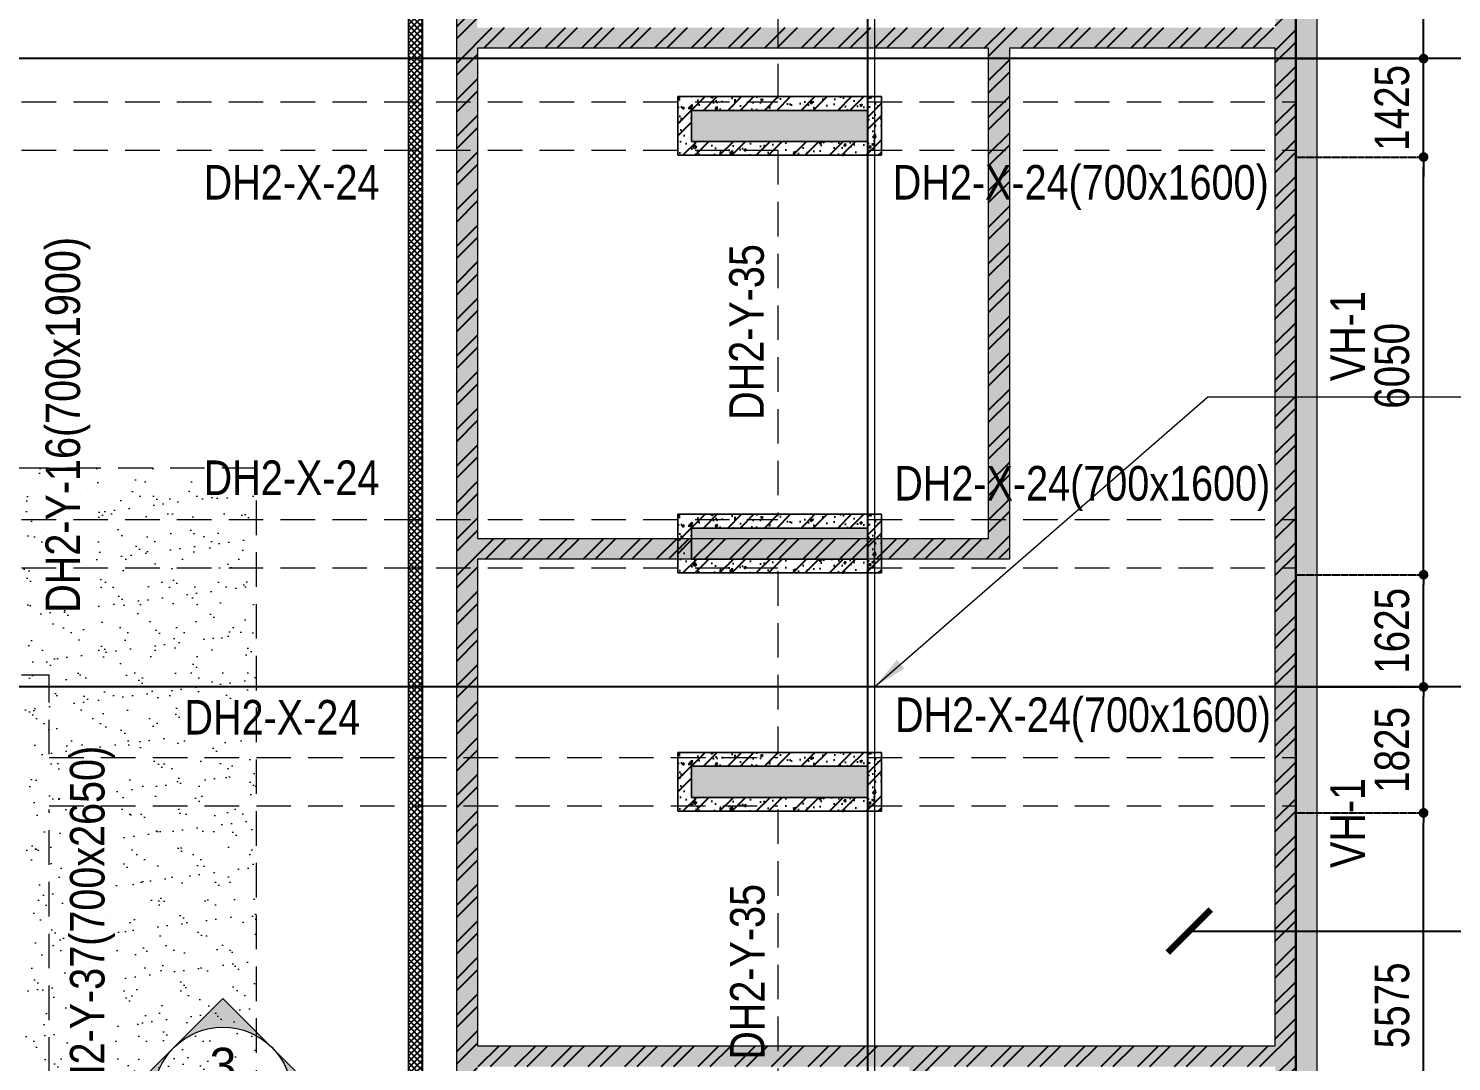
# Model space of a CAD drawing. Header units: millimetres. Extents: x 2356525 to 2927188, y -665534 to -417818.
# Drawn here: x 2789689 to 2810291, y -517758 to -502794 of the extents above; entities that cross this region are included whole.
import ezdxf
from ezdxf.enums import TextEntityAlignment as Align

# ---------------------------------------------------------------- set-up
doc = ezdxf.new("R2010")
doc.units = ezdxf.units.MM
doc.header["$LTSCALE"] = 200
doc.header["$MEASUREMENT"] = 0
for name, pattern in [('CHG_XX_Cot_Ham 2$0$MB_Luoi truc$0$HTT Hidden 21', [3, 2, -1]), ('CHG_XX_Damsan_Ham 2$0$CHG_XX_Damsan_Ham 2$0$HIDDEN', [0.375, 0.25, -0.125]), ('CHG_XX_Luoi truc$0$MB_Luoi truc$0$Center101', [13, 10, -1, 1, -1]), ('DOT2', [0.125, 0, -0.125])]:
    doc.linetypes.add(name, pattern=pattern)
doc.layers.get('0').update_dxf_attribs({"lineweight": 9})
doc.layers.get('Defpoints').update_dxf_attribs({"color": 10, "lineweight": 0})
for name, color, linetype, lineweight in [('$0$CHG_XX_Damsan_Ham 2$0$Start net bao', 3, 'Continuous', 18), ('$0$Start vach', 6, 'Continuous', 25), ('CHG_XX_Cot_Ham 2$0$NS-DuongBao', 3, 'Continuous', 18), ('CHG_XX_Cot_Ham 2$0$NS-Hatch', 8, 'Continuous', 25), ('CHG_XX_Cot_Ham 2$0$NS-Pier-H2', 150, 'Continuous', 13), ('CHG_XX_Cot_Ham 2$0$NS-Pier-H2 @ 1', 150, 'Continuous', 13), ('CHG_XX_Cot_Ham 2$0$NS-Pier-H2 @ 150', 150, 'Continuous', 13), ("CHG_XX_Damsan_Ham 2$0$CHG_XX_Damsan_Ham 2$0$'S_General_Hidden_1 Thin", 1, 'CHG_XX_Damsan_Ham 2$0$CHG_XX_Damsan_Ham 2$0$HIDDEN', 18), ('CHG_XX_Damsan_Ham 2$0$CHG_XX_Damsan_Ham 2$0$CHG_XX_Damsan_Ham 2$0$Start net bao', 3, 'Continuous', 18), ('CHG_XX_Damsan_Ham 2$0$CHG_XX_Damsan_Ham 2$0$DBAO', 3, 'Continuous', 13), ('CHG_XX_Damsan_Ham 2$0$CHG_XX_Damsan_Ham 2$0$DTE-MEP-H-SLAB TEXT', 3, 'Continuous', 0), ('CHG_XX_Damsan_Ham 2$0$CHG_XX_Damsan_Ham 2$0$mach ngung thi cong', 6, 'Continuous', 13), ('CHG_XX_Damsan_Ham 2$0$CHG_XX_Damsan_Ham 2$0$Start hatch', 8, 'Continuous', 25), ('CHG_XX_Damsan_Ham 2$0$CHG_XX_Damsan_Ham 2$0$Start net bao', 3, 'Continuous', 18), ('CHG_XX_Damsan_Ham 2$0$CHG_XX_Damsan_Ham 2$0$Start vach', 6, 'Continuous', 25), ('CHG_XX_Damsan_Ham 2$0$DTE-MEP-H-SLAB TEXT', 3, 'Continuous', 0), ('CHG_XX_Damsan_Ham 2$0$HATCH', 57, 'Continuous', 9), ('CHG_XX_Damsan_Ham 2$0$mach ngung thi cong', 6, 'Continuous', 13), ('CHG_XX_Damsan_Ham 2$0$Start vach', 6, 'Continuous', 25), ('COT', 1, 'Continuous', 18), ('DBAO', 90, 'Continuous', 13), ('KTH', 154, 'Continuous', 9), ('STICK', 1, 'Continuous', 9), ('TEXT P X', 1, 'Continuous', 9), ('TEXT P Y', 2, 'Continuous', 15)]:
    doc.layers.add(name, color=color, linetype=linetype, lineweight=lineweight)
for name, color, linetype in [('CHG_XX_Damsan_Ham 2$0$DTE-MEP-REVISION-1', 2, 'Continuous'), ('CHG_XX_Luoi truc$0$Grid', 34, 'Continuous'), ('CHG_XX_Luoi truc$0$Grid Line', 251, 'CHG_XX_Luoi truc$0$MB_Luoi truc$0$Center101'), ('dim', 1, 'Continuous')]:
    doc.layers.add(name, color=color, linetype=linetype)
doc.styles.add('CHG_XX_Luoi truc$0$MB_Luoi truc$0$Grid A-F$0$VNI-HelveCB', font='')
doc.styles.add('ICIC', font='arial.ttf')
doc.styles.add('MB_Luoi truc$0$Arial_C', font='arial.ttf', dxfattribs={"width": 0.8})
doc.styles.add('TTP-HelCon', font='')
doc.styles.get('CHG_XX_Luoi truc$0$MB_Luoi truc$0$Grid A-F$0$VNI-HelveCB').set_extended_font_data('VNI-Helve-Condense', bold=True)
doc.styles.get('TTP-HelCon').set_extended_font_data('VNI-Helve-Condense')
doc.dimstyles.new('200', dxfattribs={"dimscale": 200, "dimtxt": 2.5, "dimasz": 0.7, "dimexe": 0.0003, "dimexo": 0, "dimgap": 1, "dimtad": 1, "dimdec": 0, "dimzin": 12, "dimdsep": 46, "dimtxsty": 'MB_Luoi truc$0$Arial_C', "dimblk": 'MB_Luoi truc$0$_Dot', "dimcen": 0.5, "dimclrd": 256, "dimclre": 8, "dimclrt": 1, "dimadec": 0, "dimazin": 0, "dimtfac": 1, "dimtdec": 0, "dimtix": 1, "dimtmove": 2, "dimatfit": 3, "dimldrblk": 'MB_Luoi truc$0$HTT Arrow 30', "dimfxl": 1, "dimtolj": 1, "dimtzin": 0, "dimlwe": -1, "dimarcsym": 0})
doc.dimstyles.new('TTP-100', dxfattribs={"dimscale": 100, "dimtxt": 2.5, "dimasz": 1, "dimexe": 1, "dimexo": 0, "dimgap": 0.09, "dimtad": 0, "dimdec": 4, "dimrnd": 1, "dimdsep": 46, "dimtxsty": 'TTP-HelCon', "dimblk": 'Stick', "dimcen": 0.09, "dimdle": 1.5, "dimclrd": 256, "dimclre": 256, "dimclrt": 7, "dimadec": 0, "dimazin": 0, "dimtfac": 1, "dimtdec": 4, "dimtix": 1, "dimtmove": 0, "dimatfit": 3, "dimfxl": 1, "dimtvp": 1, "dimtolj": 1, "dimtzin": 0, "dimlwd": -1, "dimlwe": -1, "dimarcsym": 1})
doc.dimstyles.new('TTP-25', dxfattribs={"dimscale": 25, "dimtxt": 2.5, "dimasz": 1, "dimexe": 1, "dimexo": 1, "dimgap": 0.09, "dimtad": 0, "dimdec": 4, "dimrnd": 1, "dimzin": 9, "dimdsep": 46, "dimtxsty": 'TTP-HelCon', "dimblk": 'Stick', "dimcen": 0.09, "dimdle": 1.5, "dimclrd": 256, "dimclre": 256, "dimclrt": 7, "dimadec": 0, "dimazin": 0, "dimtfac": 1, "dimtdec": 4, "dimtmove": 0, "dimatfit": 3, "dimldrblk": 'ARCHTICK', "dimfxl": 1, "dimtvp": 1, "dimtolj": 1, "dimtzin": 0, "dimarcsym": 0})

# ---------------------------------------------------------------- blocks, each defined once
blk = doc.blocks.new('Stick')
at = {"layer": 'STICK'}
h = blk.add_hatch(color=256, dxfattribs=at)
edge = h.paths.add_edge_path()
edge.add_line((0.3, 0.5), (-0.5, -0.3))
edge.add_arc((-0.4, -0.4), 0.141, 135, 315)
edge.add_line((-0.3, -0.5), (0.5, 0.3))
edge.add_arc((0.4, 0.4), 0.141, 315, 495)
blk.add_line((1, 0), (-1, 0), dxfattribs=at)
blk.add_lwpolyline([(0.3, 0.5), (-0.5, -0.3, 1), (-0.3, -0.5), (0.5, 0.3, 1), (0.3, 0.5, 1)], format="xyb", dxfattribs=at)
blk = doc.blocks.new('*U864')
at = {"layer": 'CHG_XX_Cot_Ham 2$0$NS-Pier-H2 @ 1'}
h = blk.add_hatch(color=256, dxfattribs=at)
h.dxf.hatch_style = 1
h.paths.add_polyline_path([(450, 0), (0, 0), (0, -2550), (450, -2550)])
at = {"layer": 'CHG_XX_Cot_Ham 2$0$NS-Pier-H2 @ 150'}
h = blk.add_hatch(color=256, dxfattribs=at)
h.dxf.hatch_style = 1
h.paths.add_polyline_path([(450, 0), (0, 0), (0, -2550), (450, -2550)])
blk = doc.blocks.new('CHG_XX_Cot_Ham 2$0$Block A_C450x2250')
at = {"layer": 'CHG_XX_Cot_Ham 2$0$NS-Pier-H2'}
blk.add_lwpolyline([(450, -2550), (0, -2550), (0, 0), (450, 0)], close=True, dxfattribs=at)
blk.add_blockref('*U864', (0, 0), dxfattribs=at)
blk = doc.blocks.new('*U835')
at = {"layer": 'CHG_XX_Luoi truc$0$Grid Line'}
blk.add_line((0, 0), (0, 608), dxfattribs=at)
at = {"layer": 'CHG_XX_Luoi truc$0$Grid', "lineweight": -2, "style": 'CHG_XX_Luoi truc$0$MB_Luoi truc$0$Grid A-F$0$VNI-HelveCB'}
for tag, p in [('GRIDSUB', (0, 617)), ('GRID', (0, -9))]:
    blk.add_attdef(tag, text='', height=5, dxfattribs=at).set_placement(p, align=Align.MIDDLE)
blk = doc.blocks.new('*U837')
at = {"layer": 'CHG_XX_Luoi truc$0$Grid Line'}
blk.add_line((0, 0), (0, 438), dxfattribs=at)
at = {"layer": 'CHG_XX_Luoi truc$0$Grid', "lineweight": -2, "style": 'CHG_XX_Luoi truc$0$MB_Luoi truc$0$Grid A-F$0$VNI-HelveCB'}
for tag, p in [('GRIDSUB', (0, 447)), ('GRID', (0, -9))]:
    blk.add_attdef(tag, text='', height=5, dxfattribs=at).set_placement(p, align=Align.MIDDLE)
blk = doc.blocks.new('CHG_XX_Luoi truc')
at = {"layer": 'CHG_XX_Luoi truc$0$Grid', "xscale": 300, "yscale": 300, "zscale": 300}
blk.add_blockref('*U835', (99550, -12747), dxfattribs=at)
at = {"layer": 'CHG_XX_Luoi truc$0$Grid', "xscale": 300.0000000000013, "yscale": 300.0000000000013, "zscale": 300.0000000000013, "rotation": 90}
for p in [(110703, 106750), (110703, 97650)]:
    blk.add_blockref('*U837', p, dxfattribs=at)
blk = doc.blocks.new('CHG_XX_Cot_Ham 2')
at = {"layer": 'CHG_XX_Cot_Ham 2$0$NS-Hatch'}
h = blk.add_hatch(dxfattribs=at)
h.set_pattern_fill('ANSI32', color=256, scale=1000, style=0)
h.paths.add_polyline_path([(93600, 76300), (105750.8, 76300), (105750.8, 127475), (93600, 127475)])
h.paths.add_polyline_path([(93900, 107200), (93900, 112700), (105450.8, 112700), (105450.8, 107200)], flags=16)
h.paths.add_polyline_path([(101300.8, 106900), (101300.8, 99800), (93900, 99800), (93900, 106900)], flags=16)
h.paths.add_polyline_path([(93900, 113000), (93900, 118675), (105450.8, 118675), (105450.8, 113000)], flags=16)
h.paths.add_polyline_path([(101600.8, 106900), (105450.8, 106900), (105450.8, 92450), (93900, 92450), (93900, 99500), (101600.8, 99500)], flags=16)
h.paths.add_polyline_path([(93900, 118975), (93900, 122500), (95950, 122500), (95950, 118975)], flags=16)
h.paths.add_polyline_path([(96250, 118975), (96250, 127175), (105450.8, 127175), (105450.8, 118975)], flags=16)
h.paths.add_polyline_path([(100150.8, 92150), (100150.8, 87350), (93900, 87350), (93900, 92150)], flags=16)
h.paths.add_polyline_path([(93900, 122800), (93900, 127175), (95950, 127175), (95950, 122800)], flags=16)
h.paths.add_polyline_path([(100450.8, 92150), (105450.8, 92150), (105450.8, 81950), (100450.8, 81950)], flags=16)
h.paths.add_polyline_path([(100150.8, 87050), (100150.8, 81950), (93900, 81950), (93900, 87050)], flags=16)
h.paths.add_polyline_path([(105450.8, 81650), (105450.8, 76600), (93900, 76600), (93900, 81650)], flags=16)
h = blk.add_hatch(dxfattribs=at)
h.set_pattern_fill('AR-CONC', color=256, scale=50)
h.set_pattern_definition([(50, (-50, -50), (358.6301, -31.37607), [37.5, -412.5]), (355, (-50, -50), (-69.3757, 376.0961), [30, -330]), (100.45144, (-20.1, -52.6), (289.2544, 344.72), [31.8701, -350.57106]), (46.1842, (-50, 50), (533.6207, -82.7596), [56.25, -618.75]), (96.63564, (-5.53, 43.1), (467.331, 487.0593), [47.8052, -525.8569]), (351.18416, (-50, 50), (467.331, 487.0593), [45, -495]), (21, (0, 25), (298.4535, -201.30945), [37.5, -412.5]), (326, (0, 25), (121.6577, 362.575), [30, -330]), (71.45144, (24.87, 8.22), (420.1112, 161.2656), [31.8701, -350.57106]), (37.5, (-50, -50), (6.07993, 166.44693), [0, -326, 0, -335, 0, -331.25]), (7.5, (-50, -50), (131.53477, 197.20586), [0, -191, 0, -318.5, 0, -126.25]), (327.5, (-161.5, -50), (266.91122, -11.27744), [0, -125, 0, -390, 0, -517.5]), (317.5, (-211.5, -50), (291.5931, 50.0525), [0, -162.5, 0, -259, 0, -367.5])])
h.paths.add_polyline_path([(105750, 127475), (93600, 127475), (93600, 76300), (105750.8, 76300)])
h.paths.add_polyline_path([(93900, 107200), (93900, 112700), (105450.8, 112700), (105450.8, 107200)], flags=16)
h.paths.add_polyline_path([(101300.8, 106900), (101300.8, 99800), (93900, 99800), (93900, 106900)], flags=16)
h.paths.add_polyline_path([(93900, 113000), (93900, 118675), (105450.8, 118675), (105450.8, 113000)], flags=16)
h.paths.add_polyline_path([(101600.8, 106900), (105450.8, 106900), (105450.8, 92450), (93900, 92450), (93900, 99500), (101600.8, 99500)], flags=16)
h.paths.add_polyline_path([(93900, 118975), (93900, 122500), (95950, 122500), (95950, 118975)], flags=16)
h.paths.add_polyline_path([(96250, 118975), (96250, 127175), (105450.8, 127175), (105450.8, 118975)], flags=16)
h.paths.add_polyline_path([(100150.8, 92150), (100150.8, 87350), (93900, 87350), (93900, 92150)], flags=16)
h.paths.add_polyline_path([(93900, 122800), (93900, 127175), (95950, 127175), (95950, 122800)], flags=16)
h.paths.add_polyline_path([(100450.8, 92150), (105450.8, 92150), (105450.8, 81950), (100450.8, 81950)], flags=16)
h.paths.add_polyline_path([(100150.8, 87050), (100150.8, 81950), (93900, 81950), (93900, 87050)], flags=16)
h.paths.add_polyline_path([(105450.8, 81650), (105450.8, 76600), (93900, 76600), (93900, 81650)], flags=16)
h = blk.add_hatch(dxfattribs=at)
h.set_pattern_fill('AR-CONC', color=256, scale=50)
h.set_pattern_definition([(50, (-2213768.6, 572216.82), (358.63009, -31.376067), [37.5, -412.5]), (355, (-2213768.6, 572216.82), (-69.375667, 376.096067), [30, -330]), (100.451444, (-2213738.7, 572214.2), (289.254423, 344.719995), [31.870096, -350.571056]), (46.1842, (-2213768.6, 572316.8), (533.620665, -82.75964), [56.25, -618.75]), (96.635635, (-2213724.1, 572309.9), (467.33097, 487.0593), [47.80517, -525.85688]), (351.184164, (-2213768.6, 572316.8), (467.33097, 487.0593), [45, -495]), (21, (-2213718.6, 572291.82), (298.453526, -201.309445), [37.5, -412.5]), (326, (-2213718.6, 572291.82), (121.657666, 362.57502), [30, -330]), (71.451445, (-2213693.72, 572275.05), (420.11119, 161.265576), [31.870095, -350.571056]), (37.5, (-2213768.59, 572216.82), (6.079928, 166.446927), [0, -326, 0, -335, 0, -331.25]), (7.5, (-2213768.59, 572216.82), (131.534769, 197.205856), [0, -191, 0, -318.5, 0, -126.25]), (327.5, (-2213880.09, 572216.82), (266.911218, -11.277436), [0, -125, 0, -390, 0, -517.5]), (317.5, (-2213930.1, 572216.82), (291.593085, 50.052491), [0, -162.5, 0, -259, 0, -367.5])])
h.paths.add_polyline_path([(96800.8, 105350), (99750.8, 105350), (99750.8, 106200), (96800.8, 106200)])
h.paths.add_polyline_path([(97000.8, 105550), (99550.8, 105550), (99550.8, 106000), (97000.8, 106000)], flags=16)
h = blk.add_hatch(dxfattribs=at)
h.set_pattern_fill('ANSI32,_O', color=256, scale=1000)
h.set_pattern_definition([(45, (-2213768.6, 572216.82), (-265.16504, 265.16504), []), (45, (-2213591.8, 572216.82), (-265.16504, 265.16504), [])])
h.paths.add_polyline_path([(96800.8, 105350), (99750.8, 105350), (99750.8, 106200), (96800.8, 106200)])
h.paths.add_polyline_path([(97000.8, 105550), (99550.8, 105550), (99550.8, 106000), (97000.8, 106000)], flags=16)
h = blk.add_hatch(dxfattribs=at)
h.set_pattern_fill('AR-CONC', color=256, scale=50)
h.set_pattern_definition([(50, (-2213768.6, 566166.82), (358.63009, -31.376067), [37.5, -412.5]), (355, (-2213768.6, 566166.82), (-69.375667, 376.096067), [30, -330]), (100.451444, (-2213738.7, 566164.2), (289.254423, 344.719995), [31.870096, -350.571056]), (46.1842, (-2213768.6, 566266.8), (533.620665, -82.75964), [56.25, -618.75]), (96.635635, (-2213724.1, 566259.9), (467.33097, 487.0593), [47.80517, -525.85688]), (351.184164, (-2213768.6, 566266.8), (467.33097, 487.0593), [45, -495]), (21, (-2213718.6, 566241.82), (298.453526, -201.309445), [37.5, -412.5]), (326, (-2213718.6, 566241.82), (121.657666, 362.57502), [30, -330]), (71.451445, (-2213693.72, 566225.05), (420.11119, 161.265576), [31.870095, -350.571056]), (37.5, (-2213768.59, 566166.82), (6.079928, 166.446927), [0, -326, 0, -335, 0, -331.25]), (7.5, (-2213768.59, 566166.82), (131.534769, 197.205856), [0, -191, 0, -318.5, 0, -126.25]), (327.5, (-2213880.09, 566166.82), (266.911218, -11.277436), [0, -125, 0, -390, 0, -517.5]), (317.5, (-2213930.1, 566166.82), (291.593085, 50.052491), [0, -162.5, 0, -259, 0, -367.5])])
h.paths.add_polyline_path([(96800.8, 99300), (99750.8, 99300), (99750.8, 100150), (96800.8, 100150)])
h.paths.add_polyline_path([(97000.8, 99500), (99550.8, 99500), (99550.8, 99950), (97000.8, 99950)], flags=16)
h = blk.add_hatch(dxfattribs=at)
h.set_pattern_fill('ANSI32,_O', color=256, scale=1000)
h.set_pattern_definition([(45, (-2213768.6, 566166.82), (-265.16504, 265.16504), []), (45, (-2213591.8, 566166.82), (-265.16504, 265.16504), [])])
h.paths.add_polyline_path([(96800.8, 99300), (99750.8, 99300), (99750.8, 100150), (96800.8, 100150)])
h.paths.add_polyline_path([(97000.8, 99500), (99550.8, 99500), (99550.8, 99950), (97000.8, 99950)], flags=16)
h = blk.add_hatch(dxfattribs=at)
h.set_pattern_fill('AR-CONC', color=256, scale=50)
h.set_pattern_definition([(50, (-2213768.6, 562716.82), (358.63009, -31.376067), [37.5, -412.5]), (355, (-2213768.6, 562716.82), (-69.375667, 376.096067), [30, -330]), (100.451444, (-2213738.7, 562714.2), (289.254423, 344.719995), [31.870096, -350.571056]), (46.1842, (-2213768.6, 562816.8), (533.620665, -82.75964), [56.25, -618.75]), (96.635635, (-2213724.1, 562809.9), (467.33097, 487.0593), [47.80517, -525.85688]), (351.184164, (-2213768.6, 562816.8), (467.33097, 487.0593), [45, -495]), (21, (-2213718.6, 562791.82), (298.453526, -201.309445), [37.5, -412.5]), (326, (-2213718.6, 562791.82), (121.657666, 362.57502), [30, -330]), (71.451445, (-2213693.72, 562775.05), (420.11119, 161.265576), [31.870095, -350.571056]), (37.5, (-2213768.59, 562716.82), (6.079928, 166.446927), [0, -326, 0, -335, 0, -331.25]), (7.5, (-2213768.59, 562716.82), (131.534769, 197.205856), [0, -191, 0, -318.5, 0, -126.25]), (327.5, (-2213880.09, 562716.82), (266.911218, -11.277436), [0, -125, 0, -390, 0, -517.5]), (317.5, (-2213930.1, 562716.82), (291.593085, 50.052491), [0, -162.5, 0, -259, 0, -367.5])])
h.paths.add_polyline_path([(96800.8, 95850), (99750.8, 95850), (99750.8, 96700), (96800.8, 96700)])
h.paths.add_polyline_path([(97000.8, 96050), (99550.8, 96050), (99550.8, 96500), (97000.8, 96500)], flags=16)
h = blk.add_hatch(dxfattribs=at)
h.set_pattern_fill('ANSI32,_O', color=256, scale=1000)
h.set_pattern_definition([(45, (-2213768.6, 562716.82), (-265.16504, 265.16504), []), (45, (-2213591.8, 562716.82), (-265.16504, 265.16504), [])])
h.paths.add_polyline_path([(96800.8, 95850), (99750.8, 95850), (99750.8, 96700), (96800.8, 96700)])
h.paths.add_polyline_path([(97000.8, 96050), (99550.8, 96050), (99550.8, 96500), (97000.8, 96500)], flags=16)
at = {"layer": 'CHG_XX_Cot_Ham 2$0$NS-Pier-H2'}
h = blk.add_hatch(color=256, dxfattribs=at)
h.dxf.hatch_style = 1
h.paths.add_polyline_path([(99639.2, 163400), (-10900, 163400), (-10900, 85450), (-300, 85450), (-300, 84050), (32350, 84050), (32350, -9000), (103575.5, -9000), (106050, -6022), (106050, 158254.3)])
h.paths.add_polyline_path([(99533.7, 163100), (105750, 158110.4), (105750, 90450), (105650, 90450), (105750, 90450), (105750, 13850), (105750, 13722.3), (105750, -5913.6), (103434.7, -8700), (93599.8, -8700), (93299.8, -8700), (32650, -8700), (32650, 84350), (0, 84350), (0, 85750), (-10600, 85750), (-10600, 163100), (93600, 163100)], flags=16)
at = {"layer": 'CHG_XX_Cot_Ham 2$0$NS-DuongBao'}
for points in [[(93600, 127475), (105750.8, 127475), (105750.8, 76300), (93600, 76300)], [(101300.8, 106900), (93900, 106900), (93900, 99800), (101300.8, 99800)], [(105450.8, 103200), (105450.8, 106900), (101600.8, 106900), (101600.8, 99500), (99750.8, 99500), (99750.8, 99300), (96800.8, 99300), (96800.8, 99500), (93900, 99500), (93900, 92450), (105450.8, 92450)], [(105450.8, 92450), (105450.8, 106900), (101600.8, 106900), (101600.8, 99500), (93900, 99500), (93900, 92450)], [(101300.8, 106900), (93900, 106900), (93900, 99800), (96800.8, 99800), (96800.8, 100150), (99750.8, 100150), (99750.8, 99800), (101300.8, 99800)], [(96800.8, 106200), (99750.8, 106200), (99750.8, 105350), (96800.8, 105350)], [(96800.8, 100150), (99750.8, 100150), (99750.8, 99300), (96800.8, 99300)], [(96800.8, 96700), (99750.8, 96700), (99750.8, 95850), (96800.8, 95850)]]:
    blk.add_lwpolyline(points, close=True, dxfattribs=at)
at = {"layer": 'CHG_XX_Cot_Ham 2$0$NS-DuongBao', "color": 1}
for points in [[(96800.8, 105350), (99750.8, 105350), (99750.8, 106200), (96800.8, 106200)], [(97000.8, 106000), (99550.8, 106000), (99550.8, 105550), (97000.8, 105550)], [(96800.8, 99300), (99750.8, 99300), (99750.8, 100150), (96800.8, 100150)], [(97000.8, 99950), (99550.8, 99950), (99550.8, 99500), (97000.8, 99500)], [(96800.8, 95850), (99750.8, 95850), (99750.8, 96700), (96800.8, 96700)], [(97000.8, 96500), (99550.8, 96500), (99550.8, 96050), (97000.8, 96050)]]:
    blk.add_lwpolyline(points, close=True, dxfattribs=at)
at = {"layer": 'CHG_XX_Cot_Ham 2$0$NS-Pier-H2'}
for p, q in [((106050, 158254.3), (106050, -6022)), ((105750, 158110.4), (105750, 90450))]:
    blk.add_line(p, q, dxfattribs=at)
at = {"layer": 'CHG_XX_Cot_Ham 2$0$NS-Pier-H2', "linetype": 'CHG_XX_Cot_Ham 2$0$MB_Luoi truc$0$HTT Hidden 21'}
blk.add_lwpolyline([(99639.2, 163400), (106050, 158254.3), (106050, -6022), (103575.5, -9000), (32350, -9000), (32350, 84050), (-300, 84050), (-300, 85450), (-10900, 85450), (-10900, 163400)], close=True, dxfattribs=at)
at = {"layer": 'CHG_XX_Cot_Ham 2$0$NS-Pier-H2'}
for points in [[(96800.8, 106200), (99750.8, 106200), (99750.8, 105350), (96800.8, 105350)], [(97000, 105550), (99550, 105550), (99550, 106000), (97000, 106000)], [(99550.8, 105550), (97000.8, 105550), (97000.8, 106000), (99550.8, 106000)], [(97000, 99500), (99550, 99500), (99550, 99950), (97000, 99950)], [(99550.8, 99500), (97000.8, 99500), (97000.8, 99950), (99550.8, 99950)], [(97000, 96050), (99550, 96050), (99550, 96500), (97000, 96500)], [(99550.8, 96050), (97000.8, 96050), (97000.8, 96500), (99550.8, 96500)]]:
    blk.add_lwpolyline(points, close=True, dxfattribs=at)
blk.add_blockref('CHG_XX_Luoi truc', (0, 0), dxfattribs=at)
at = {"layer": 'CHG_XX_Cot_Ham 2$0$NS-Pier-H2', "xscale": -1, "rotation": 90}
for p in [(97000, 106000), (97000, 99950), (97000, 96500)]:
    blk.add_blockref('CHG_XX_Cot_Ham 2$0$Block A_C450x2250', p, dxfattribs=at)
blk = doc.blocks.new('sfddxg')
h = blk.add_hatch(color=256)
h.paths.add_polyline_path([(-500, 0), (-707, 0), (-354, 354, 0.198912)])
h.paths.add_polyline_path([(-354, 354), (0, 707), (354, 354, 0.198912), (0, 500, 0.198912)])
h.paths.add_polyline_path([(354, 354), (707, 0), (500, 0, 0.198912)])
for p, q in [((550, 0), (-550, 0)), ((-500, 0), (-500, 0))]:
    blk.add_line(p, q)
blk.add_lwpolyline([(-500, 0), (-707, 0), (0, 707), (707, 0), (500, 0)])
blk.add_circle((0, 0), 500)
at = {"style": 'ICIC', "flags": 8}
blk.add_attdef('1', text='', height=250, dxfattribs=at).set_placement((0, 225), align=Align.MIDDLE)
blk.add_attdef('B-H2-14', text='', height=200, dxfattribs=at).set_placement((-528, -180), align=Align.MIDDLE_LEFT)
blk = doc.blocks.new('MB_Luoi truc$0$_Dot')
at = {"color": 0, "linetype": 'ByBlock', "lineweight": -2}
blk.add_line((-0.5, 0), (-1, 0), dxfattribs=at)
at = {"color": 0, "linetype": 'ByBlock', "const_width": 0.5}
blk.add_lwpolyline([(-0.25, 0, 1), (0.25, 0, 1)], format="xyb", close=True, dxfattribs=at)
blk = doc.blocks.new('*D205')
at = {"layer": 'Defpoints', "color": 0, "transparency": 16777216}
for p in [(2808039, -514156), (2809886, -514156), (2808039, -519731)]:
    blk.add_point(p, dxfattribs=at)
at = {"layer": 'dim', "color": 8, "linetype": 'DOT2', "transparency": 16777216}
for p, q in [((2808039, -514156), (2809886, -514156)), ((2808039, -519731), (2809886, -519731))]:
    blk.add_line(p, q, dxfattribs=at)
at = {"layer": 'dim', "lineweight": -2, "transparency": 16777216}
blk.add_line((2809886, -519591), (2809886, -514296), dxfattribs=at)
at = {"layer": 'dim', "lineweight": -2, "transparency": 16777216, "xscale": 140, "yscale": 140, "zscale": 140}
for p, rotation in [((2809886, -514156), 90), ((2809886, -519731), 270)]:
    blk.add_blockref('MB_Luoi truc$0$_Dot', p, dxfattribs=dict(at, rotation=rotation))
at = {"layer": 'dim', "color": 1, "transparency": 16777216, "insert": (2809431, -516944), "char_height": 500, "attachment_point": 5, "rotation": 90, "style": 'MB_Luoi truc$0$Arial_C'}
blk.add_mtext('\\A1;5575', dxfattribs=at)
blk = doc.blocks.new('MB_Luoi truc$0$HTT Arrow 30')
blk.add_hatch(color=256).paths.add_polyline_path([(-2.5, 0.375), (-2.5, -0.375), (0, 0)])
at = {"color": 0, "linetype": 'ByBlock', "lineweight": -2}
for p, q in [((0, 0), (-2.5, 0.375)), ((-2.5, -0.375), (-2.5, 0.375)), ((0, 0), (-2.5, -0.375))]:
    blk.add_line(p, q, dxfattribs=at)
blk = doc.blocks.new('*D206')
at = {"layer": 'Defpoints', "color": 0, "transparency": 16777216}
for p in [(2808039, -512331), (2809886, -512331), (2808039, -514156)]:
    blk.add_point(p, dxfattribs=at)
at = {"layer": 'dim', "color": 8, "linetype": 'DOT2', "transparency": 16777216}
for p, q in [((2808039, -512331), (2809886, -512331)), ((2808039, -514156), (2809886, -514156))]:
    blk.add_line(p, q, dxfattribs=at)
at = {"layer": 'dim', "lineweight": -2, "transparency": 16777216}
blk.add_line((2809886, -514016), (2809886, -512471), dxfattribs=at)
at = {"layer": 'dim', "lineweight": -2, "transparency": 16777216, "xscale": 140, "yscale": 140, "zscale": 140}
for p, rotation in [((2809886, -512331), 90), ((2809886, -514156), 270)]:
    blk.add_blockref('MB_Luoi truc$0$_Dot', p, dxfattribs=dict(at, rotation=rotation))
at = {"layer": 'dim', "color": 1, "transparency": 16777216, "insert": (2809430, -513244), "char_height": 500, "attachment_point": 5, "rotation": 90, "style": 'MB_Luoi truc$0$Arial_C'}
blk.add_mtext('\\A1;1825', dxfattribs=at)
blk = doc.blocks.new('*D207')
at = {"layer": 'Defpoints', "color": 0, "transparency": 16777216}
for p in [(2808039, -510706), (2809886, -510706), (2808039, -512331)]:
    blk.add_point(p, dxfattribs=at)
at = {"layer": 'dim', "color": 8, "linetype": 'DOT2', "transparency": 16777216}
for p, q in [((2808039, -510706), (2809886, -510706)), ((2808039, -512331), (2809886, -512331))]:
    blk.add_line(p, q, dxfattribs=at)
at = {"layer": 'dim', "lineweight": -2, "transparency": 16777216}
blk.add_line((2809886, -512191), (2809886, -510846), dxfattribs=at)
at = {"layer": 'dim', "lineweight": -2, "transparency": 16777216, "xscale": 140, "yscale": 140, "zscale": 140}
for p, rotation in [((2809886, -510706), 90), ((2809886, -512331), 270)]:
    blk.add_blockref('MB_Luoi truc$0$_Dot', p, dxfattribs=dict(at, rotation=rotation))
at = {"layer": 'dim', "color": 1, "transparency": 16777216, "insert": (2809430, -511519), "char_height": 500, "attachment_point": 5, "rotation": 90, "style": 'MB_Luoi truc$0$Arial_C'}
blk.add_mtext('\\A1;1625', dxfattribs=at)
blk = doc.blocks.new('*D208')
at = {"layer": 'Defpoints', "color": 0, "transparency": 16777216}
for p in [(2808039, -504656), (2809886, -504656), (2808039, -510706)]:
    blk.add_point(p, dxfattribs=at)
at = {"layer": 'dim', "color": 8, "linetype": 'DOT2', "transparency": 16777216}
for p, q in [((2808039, -504656), (2809886, -504656)), ((2808039, -510706), (2809886, -510706))]:
    blk.add_line(p, q, dxfattribs=at)
at = {"layer": 'dim', "lineweight": -2, "transparency": 16777216}
blk.add_line((2809886, -510566), (2809886, -504796), dxfattribs=at)
at = {"layer": 'dim', "lineweight": -2, "transparency": 16777216, "xscale": 140, "yscale": 140, "zscale": 140}
for p, rotation in [((2809886, -504656), 90), ((2809886, -510706), 270)]:
    blk.add_blockref('MB_Luoi truc$0$_Dot', p, dxfattribs=dict(at, rotation=rotation))
at = {"layer": 'dim', "color": 1, "transparency": 16777216, "insert": (2809430, -507681), "char_height": 500, "attachment_point": 5, "rotation": 90, "style": 'MB_Luoi truc$0$Arial_C'}
blk.add_mtext('\\A1;6050', dxfattribs=at)
blk = doc.blocks.new('*D209')
at = {"layer": 'Defpoints', "color": 0, "transparency": 16777216}
for p in [(2808039, -503231), (2809886, -503231), (2808039, -504656)]:
    blk.add_point(p, dxfattribs=at)
at = {"layer": 'dim', "lineweight": -2, "transparency": 16777216}
for p, q in [((2809886, -503091), (2809886, -502951)), ((2809886, -504656), (2809886, -503231)), ((2809886, -504796), (2809886, -504936))]:
    blk.add_line(p, q, dxfattribs=at)
at = {"layer": 'dim', "color": 8, "linetype": 'DOT2', "transparency": 16777216}
for p, q in [((2808039, -503231), (2809886, -503231)), ((2808039, -504656), (2809886, -504656))]:
    blk.add_line(p, q, dxfattribs=at)
at = {"layer": 'dim', "lineweight": -2, "transparency": 16777216, "xscale": 140, "yscale": 140, "zscale": 140}
for p, rotation in [((2809886, -503231), 270), ((2809886, -504656), 90)]:
    blk.add_blockref('MB_Luoi truc$0$_Dot', p, dxfattribs=dict(at, rotation=rotation))
at = {"layer": 'dim', "color": 1, "transparency": 16777216, "insert": (2809430, -503944), "char_height": 500, "attachment_point": 5, "rotation": 90, "style": 'MB_Luoi truc$0$Arial_C'}
blk.add_mtext('\\A1;1425', dxfattribs=at)
blk = doc.blocks.new('*D210')
at = {"layer": 'Defpoints', "color": 0, "transparency": 16777216}
for p in [(2808039, -498156), (2809886, -498156), (2808039, -503231)]:
    blk.add_point(p, dxfattribs=at)
at = {"layer": 'dim', "color": 8, "linetype": 'DOT2', "transparency": 16777216}
for p, q in [((2808039, -498156), (2809886, -498156)), ((2808039, -503231), (2809886, -503231))]:
    blk.add_line(p, q, dxfattribs=at)
at = {"layer": 'dim', "lineweight": -2, "transparency": 16777216}
blk.add_line((2809886, -503091), (2809886, -498296), dxfattribs=at)
at = {"layer": 'dim', "lineweight": -2, "transparency": 16777216, "xscale": 140, "yscale": 140, "zscale": 140}
for p, rotation in [((2809886, -498156), 90), ((2809886, -503231), 270)]:
    blk.add_blockref('MB_Luoi truc$0$_Dot', p, dxfattribs=dict(at, rotation=rotation))
at = {"layer": 'dim', "color": 1, "transparency": 16777216, "insert": (2809430, -500694), "char_height": 500, "attachment_point": 5, "rotation": 90, "style": 'MB_Luoi truc$0$Arial_C'}
blk.add_mtext('\\A1;5075', dxfattribs=at)
blk = doc.blocks.new('CHG_XX_Damsan_Ham 2$0$CHG_XX_Damsan_Ham 2$0$sdfsgdh')
at = {"layer": 'CHG_XX_Damsan_Ham 2$0$CHG_XX_Damsan_Ham 2$0$Start hatch', "ltscale": 0.5}
h = blk.add_hatch(dxfattribs=at)
h.set_pattern_fill('ANSI37', color=256, scale=500)
h.set_pattern_definition([(45, (273994.73, -8650), (-44.194174, 44.194174), []), (135, (273994.73, -8650), (-44.194174, -44.194174), [])])
h.paths.add_polyline_path([(103800, -36361), (103600, -36361), (103600, -74225), (103800, -74225)])
at = {"layer": 'CHG_XX_Damsan_Ham 2$0$DTE-MEP-H-SLAB TEXT', "color": 2, "ltscale": 0.5, "flags": 128}
blk.add_lwpolyline([(103600, -74225), (103600, -603)], dxfattribs=at)
at = {"layer": 'CHG_XX_Damsan_Ham 2$0$DTE-MEP-REVISION-1', "ltscale": 0.5}
blk.add_line((103800, -3), (103800, -74225), dxfattribs=at)
blk = doc.blocks.new('CHG_XX_Damsan_Ham 2', base_point=(3089256, -609981))
at = {"layer": 'CHG_XX_Damsan_Ham 2$0$HATCH'}
h = blk.add_hatch(dxfattribs=at)
h.set_pattern_fill('AR-SAND', color=256, scale=262.5)
h.set_pattern_definition([(37.5, (1320.85, -39701.6), (-16.5358, 505.7912), [0, -399, 0, -446.25, 0, -426.5625]), (7.5, (1320.85, -39701.6), (464.5664, 740.8133), [0, -215.25, 0, -359.625, 0, -137.8125]), (327.5, (997.98, -39701.6), (817.4622, 1.4855), [0, -131.25, 0, -472.5, 0, -616.875]), (317.5, (998, -39701.6), (789.1082, 230.3898), [0, -65.625, 0, -309.75, 0, -354.375])])
h.paths.add_polyline_path([(90700, 100825), (87300, 100825), (87400, 86350), (90700, 86350)])
at = {"layer": "CHG_XX_Damsan_Ham 2$0$CHG_XX_Damsan_Ham 2$0$'S_General_Hidden_1 Thin", "ltscale": 10}
for p, q in [((98250, 111925), (98250, 106125)), ((99550, 111925), (99550, 106125)), ((87300, 106125), (98250, 106125)), ((99550, 106125), (105750, 106125)), ((87300, 105425), (98250, 105425)), ((98250, 105425), (98250, 100125)), ((99550, 105425), (105750, 105425)), ((99550, 105425), (99550, 100125)), ((77450, 100825), (90700, 100825)), ((90700, 86350), (90700, 100825)), ((87300, 100075), (98250, 100075)), ((99550, 100075), (105750, 100075)), ((87300, 99375), (98250, 99375)), ((98250, 99325), (98250, 96675)), ((99550, 99375), (105750, 99375)), ((99550, 99325), (99550, 96675)), ((87300, 97825), (87700, 97825)), ((87700, 96675), (87700, 97825)), ((87700, 96625), (98250, 96625)), ((99550, 96625), (105750, 96625)), ((87700, 95925), (98250, 95925)), ((87700, 90575), (87700, 95875)), ((98250, 95875), (98250, 90575)), ((99550, 95925), (105750, 95925)), ((99550, 95875), (99550, 90575))]:
    blk.add_line(p, q, dxfattribs=at)
at = {"layer": 'CHG_XX_Damsan_Ham 2$0$CHG_XX_Damsan_Ham 2$0$CHG_XX_Damsan_Ham 2$0$Start net bao'}
blk.add_lwpolyline([(-10900, 163400), (99639, 163400), (106050, 158250), (106050, -6022), (103576, -9000), (32350, -9000), (32350, 84050), (-300, 84050)], dxfattribs=at)
at = {"layer": 'CHG_XX_Damsan_Ham 2$0$CHG_XX_Damsan_Ham 2$0$mach ngung thi cong'}
blk.add_lwpolyline([(23700, 90148), (-100, 90150), (-100, 153400), (99650, 153400), (99650, 71950), (75851, 71950), (75851, 88800), (75851, 88800), (75851, 129600), (23700, 129600)], close=True, dxfattribs=at)
at = {"layer": 'CHG_XX_Damsan_Ham 2$0$CHG_XX_Damsan_Ham 2$0$Start net bao'}
blk.add_lwpolyline([(-10900, 163400), (99639, 163400), (106050, 158250), (106050, -6022), (103576, -9000), (32350, -9000), (32350, 84050), (-300, 84050)], dxfattribs=at)
at = {"layer": 'CHG_XX_Damsan_Ham 2$0$CHG_XX_Damsan_Ham 2$0$Start vach'}
blk.add_lwpolyline([(105750, 12350), (105750, 156610)], dxfattribs=at)
at = {"layer": 'CHG_XX_Damsan_Ham 2$0$mach ngung thi cong'}
blk.add_lwpolyline([(23900, 90148), (-100, 90150), (-100, 153400), (99650, 153400), (99650, 71950), (75549, 71950), (75549, 88800), (75549, 88800), (75549, 129500), (23900, 129500)], close=True, dxfattribs=at)
at = {"layer": 'CHG_XX_Damsan_Ham 2$0$Start vach'}
blk.add_lwpolyline([(105750, 12350), (105750, 156610)], dxfattribs=at)
at = {"layer": 'CHG_XX_Damsan_Ham 2$0$CHG_XX_Damsan_Ham 2$0$DBAO'}
blk.add_blockref('CHG_XX_Cot_Ham 2', (0, 0), dxfattribs=at)
at = {"layer": 'CHG_XX_Damsan_Ham 2$0$CHG_XX_Damsan_Ham 2$0$DTE-MEP-H-SLAB TEXT'}
blk.add_blockref('CHG_XX_Damsan_Ham 2$0$CHG_XX_Damsan_Ham 2$0$sdfsgdh', (-10700, 160900), dxfattribs=at)
at = {"layer": 'CHG_XX_Damsan_Ham 2$0$HATCH'}
blk.add_blockref('CHG_XX_Cot_Ham 2', (0, 0), dxfattribs=at)

msp = doc.modelspace()

# ---------------------------------------------------------------- linework, layer by layer
at = {"layer": '$0$CHG_XX_Damsan_Ham 2$0$Start net bao'}
msp.add_lwpolyline([(2691389.2, -446581), (2801928.4, -446581), (2808339.2, -451731), (2808339.2, -616003), (2805864.7, -618981), (2734639.2, -618981), (2734639.2, -525931), (2701989.2, -525931)], dxfattribs=at)
at = {"layer": '$0$Start vach'}
msp.add_lwpolyline([(2808039.2, -597631), (2808039.2, -453370.6)], dxfattribs=at)

# ---------------------------------------------------------------- block references
msp.add_blockref('CHG_XX_Damsan_Ham 2', (5791545.2, -1219962))
at = {"layer": 'DBAO'}
msp.add_blockref('CHG_XX_Cot_Ham 2', (2702289.2, -609981), dxfattribs=at)
ref = msp.add_blockref('sfddxg', (2792505, -518257.5), dxfattribs=dict(at, xscale=2, yscale=2, zscale=2))
ref.add_attrib('B-H2-14', 'S-H2-02', dxfattribs={"layer": '0', "height": 500, "style": 'ICIC'}).set_placement((2791449.4, -518617.5), align=Align.MIDDLE_LEFT)
ref.add_attrib('1', '3', dxfattribs={"layer": '0', "height": 500, "style": 'ICIC'}).set_placement((2792505, -517807.5), align=Align.MIDDLE)

# ---------------------------------------------------------------- texts
at = {"layer": 'TEXT P X', "style": 'TTP-HelCon'}
for s, p in [('DH2-X-24', (2792225.6, -505271.6)), ('DH2-X-24(700x1600)', (2802201.7, -505271.6)), ('DH2-X-24', (2792225.6, -509551.5)), ('DH2-X-24(700x1600)', (2802223.6, -509631.2)), ('DH2-X-24', (2791947.6, -513020.6)), ('DH2-X-24(700x1600)', (2802233.9, -512984))]:
    msp.add_text(s, height=500, dxfattribs=at).set_placement(p)
for p in [(2809035.9, -507902.7), (2809035.9, -514954.4)]:
    msp.add_text('VH-1', height=500, rotation=90, dxfattribs=at).set_placement(p)
at = {"layer": 'TEXT P Y', "color": 4, "style": 'TTP-HelCon'}
msp.add_text('DH2-Y-16(700x1900)', height=500, rotation=90, dxfattribs=at).set_placement((2790436, -511257))
at = {"layer": 'TEXT P Y', "style": 'TTP-HelCon'}
for s, p in [('DH2-Y-35', (2800334.5, -508463.2)), ('DH2-Y-37(700x2650)', (2790789.8, -518626.9)), ('DH2-Y-35', (2800346.2, -517731.5))]:
    msp.add_text(s, height=500, rotation=90, dxfattribs=at).set_placement(p)

# ---------------------------------------------------------------- dimensions: what is measured, and where the dimension line sits
at = {"layer": 'dim'}
for base, p1, p2, picture, middle in [((2809885.7, -498156), (2808039.2, -503231), (2808039.2, -498156), '*D210', (2809430.4, -500693.5)), ((2809885.7, -503231), (2808039.2, -504656), (2808039.2, -503231), '*D209', (2809430.4, -503943.5)), ((2809885.7, -504656), (2808039.2, -510706), (2808039.2, -504656), '*D208', (2809430.4, -507681)), ((2809885.7, -510706), (2808039.2, -512331), (2808039.2, -510706), '*D207', (2809430.4, -511518.5)), ((2809885.7, -512331), (2808039.2, -514156), (2808039.2, -512331), '*D206', (2809430.4, -513243.5)), ((2809885.7, -514156), (2808039.2, -519731), (2808039.2, -514156), '*D205', (2809431.4, -516943.5))]:
    dim = msp.add_linear_dim(base=base, p1=p1, p2=p2, angle=90, dimstyle='200', dxfattribs=at)
    dim.commit()
    dim.dimension.update_dxf_attribs({"geometry": picture, "text_midpoint": middle})

# ---------------------------------------------------------------- leaders
at = {"layer": 'COT'}
msp.add_leader([(2801939.2, -512331), (2806763.8, -508127.2), (2821757.2, -508127.2)], dimstyle='TTP-100', override={"dimasz": 5, "dimgap": 0.09, "dimtad": 0, "dimfxl": 36}, dxfattribs=at)
at = {"layer": 'KTH'}
msp.add_leader([(2806494.1, -515868.2), (2812643, -515868.2)], dimstyle='TTP-25', override={"dimasz": 25, "dimgap": 0.09, "dimtad": 0, "dimarcsym": 1}, dxfattribs=at)

doc.saveas('drawing.dxf')
